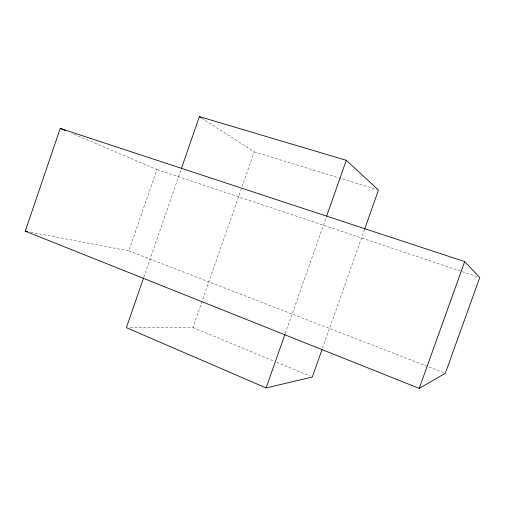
<?xml version="1.0" encoding="UTF-8"?>
<svg xmlns="http://www.w3.org/2000/svg" width="505" height="505" viewBox="0 0 505 505"><rect width="100%" height="100%" fill="white"/><g stroke="black" fill="none" stroke-linecap="round" stroke-linejoin="round"><path stroke-width="0.38" stroke-dasharray="2.52 1.89" d="M30.66 232.212L128.813 250.903L156.885 169.516L71.779 133.326M143.856 277.131L181.125 169.371M130.296 327.657L192.986 327.48L254.211 151.841L201.356 117.88M285.23 333.628L326.375 216.847M322.537 348.097L364.301 230.129M254.211 151.841L376.976 189.602M156.885 169.516L477.509 276.778M128.813 250.903L443.87 372.715M192.986 327.48L273.735 361.018M276.645 362.224L310.108 376.124"/><path stroke-width="0.76" d="M25.25 231.183L60.24 128.415L464.676 261.59L479.75 277.523L445.341 373.283L419.219 388.395L25.25 231.183L27.567 231.625M143.597 277.87L126.376 327.663L266.097 387.928L312.292 377.027L322.013 349.58M181.383 168.626L199.374 116.605L346.297 160.312L378.485 190.069L364.559 229.39M266.097 387.928L284.971 334.373M326.64 216.102L346.297 160.312M419.219 388.395L464.676 261.59M60.24 128.415L65.29 130.561M199.374 116.605L200.7 117.457"/></g></svg>
